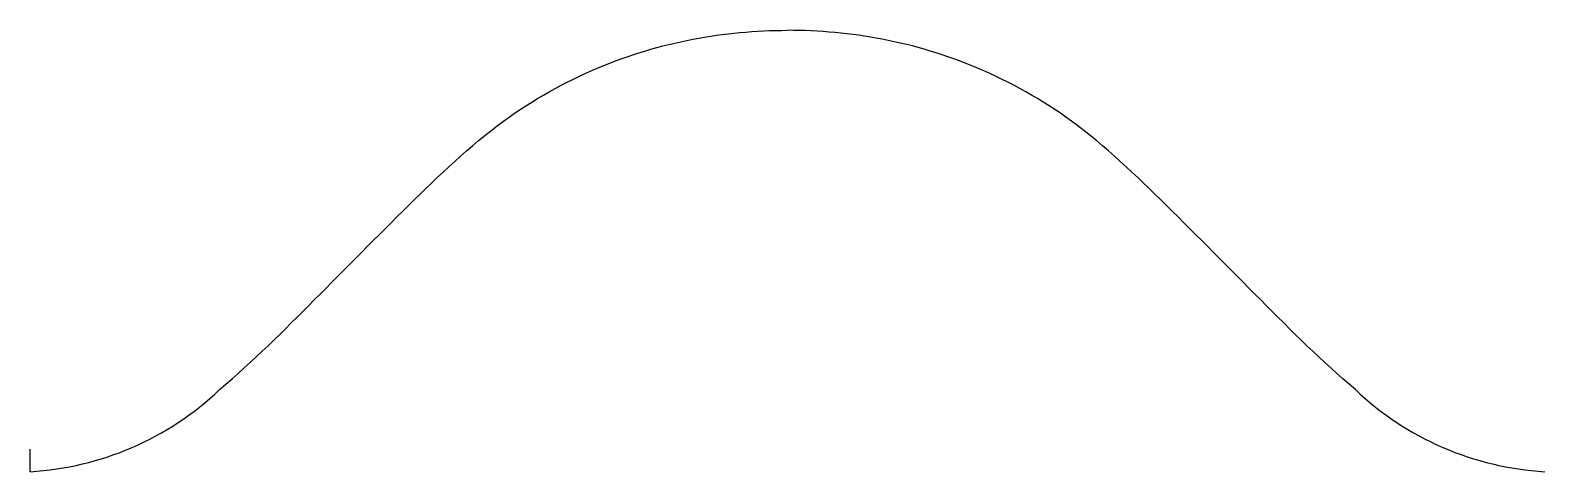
# Model space of a CAD drawing. Extents: x 339 to 679, y 9 to 335.
# Drawn here: x 339.3 to 678.6, y 236.6 to 335.4 of the extents above; entities outside this region: 2.
import ezdxf

# ---------------------------------------------------------------- set-up
doc = ezdxf.new("R2010")
doc.units = 0
doc.header["$MEASUREMENT"] = 0

msp = doc.modelspace()

# ---------------------------------------------------------------- linework, layer by layer
at = {"linetype": 'Continuous'}
for points in [[(339.29, 236.6), (339.29, 241.6)], [(339.29, 14.37), (678.58, 14.37)], [(678.58, 14.37), (678.58, 9.37)]]:
    msp.add_lwpolyline(points, dxfattribs=at)
for centre, start, end in [((335.33, 303.93), 273.3718, 313.4436), ((682.55, 303.93), 226.5564, 266.6282)]:
    msp.add_arc(centre, 67.45, start, end, dxfattribs=at)
for points in [[(381.7, 254.96), (389.21, 261.3), (403.09, 275.18), (423.63, 295.92), (443.56, 315.13), (465.53, 327.51), (487.32, 334.05), (501.83, 335.37), (508.94, 335.37)], [(636.17, 254.96), (628.66, 261.3), (614.78, 275.18), (594.25, 295.92), (574.32, 315.13), (552.35, 327.51), (530.56, 334.05), (516.05, 335.37), (508.94, 335.37)]]:
    msp.add_open_spline(points, degree=3, knots=[46.926477, 46.926477, 46.926477, 46.926477, 76.126802, 106.116233, 134.455779, 158.798657, 180.947383, 202.24571, 202.24571, 202.24571, 202.24571], dxfattribs=at)

doc.saveas('drawing.dxf')
